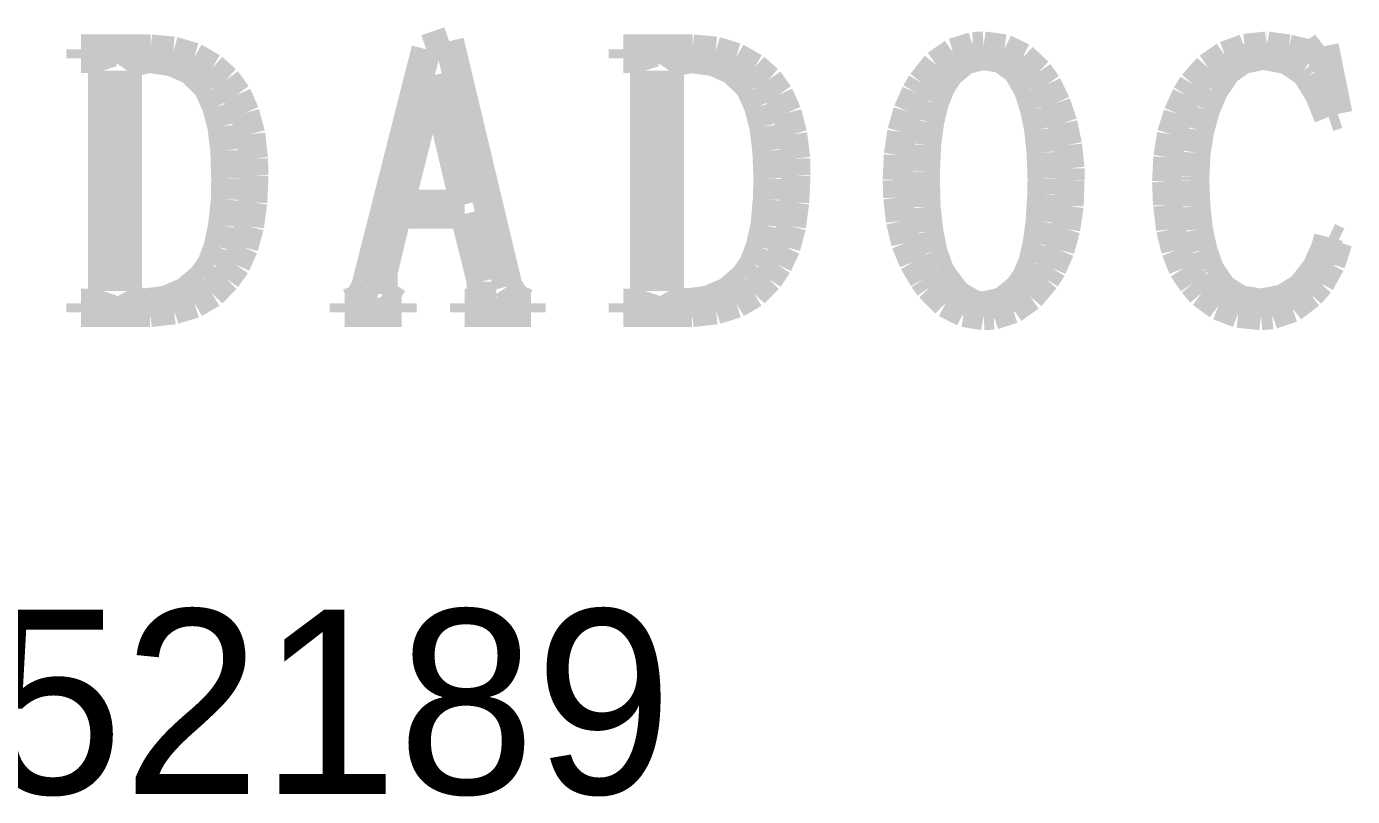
# Model space of a CAD drawing. Extents: x -61 to 349, y -42 to 245.
# Drawn here: x 323.049 to 327.613, y -33.718 to -31.066 of the extents above; entities that cross this region are included whole.
import ezdxf

# ---------------------------------------------------------------- set-up
doc = ezdxf.new("R2010")
doc.units = 0
doc.layers.add('BOARD_GEOMETRY_DIMENSION', color=2, linetype='CONTINUOUS')
doc.layers.add('BOARD_GEOMETRY_SILKSCREEN_TOP', color=1, linetype='CONTINUOUS')

msp = doc.modelspace()

# ---------------------------------------------------------------- linework, layer by layer
at = {"layer": 'BOARD_GEOMETRY_DIMENSION', "const_width": 0.1016}
for points in [[(324.424802, -31.14421), (324.50405, -31.116778)], [(324.50405, -31.116778), (324.705726, -31.961328)], [(323.236844, -31.14421), (323.476366, -31.14421)], [(323.236844, -31.175706), (323.236844, -31.14421)], [(323.269102, -31.175706), (323.236844, -31.175706)], [(323.301614, -31.18612), (323.269102, -31.175706)], [(323.47154, -31.175706), (323.4182, -31.18612)], [(323.549264, -31.18612), (323.47154, -31.175706)], [(323.476366, -31.14421), (323.554344, -31.151322)], [(323.554344, -31.151322), (323.626226, -31.172404)], [(323.626226, -31.172404), (323.68871, -31.208726)], [(324.217538, -31.961328), (324.424802, -31.14421)], [(325.103744, -31.14421), (325.341742, -31.14421)], [(325.103744, -31.175706), (325.103744, -31.14421)], [(325.134732, -31.175706), (325.103744, -31.175706)], [(325.167244, -31.18612), (325.134732, -31.175706)], [(325.336662, -31.175706), (325.28383, -31.18612)], [(325.41464, -31.18612), (325.336662, -31.175706)], [(325.341742, -31.14421), (325.421244, -31.151322)], [(325.421244, -31.151322), (325.491602, -31.172404)], [(325.491602, -31.172404), (325.55434, -31.208726)], [(326.180704, -31.198312), (326.239124, -31.15691)], [(326.239124, -31.15691), (326.306942, -31.135828)], [(326.343264, -31.164784), (326.278748, -31.180278)], [(326.306942, -31.135828), (326.343264, -31.133796)], [(326.343264, -31.133796), (326.415146, -31.143194)], [(326.404732, -31.175706), (326.343264, -31.164784)], [(326.458834, -31.214822), (326.404732, -31.175706)], [(326.415146, -31.143194), (326.47763, -31.17342)], [(326.47763, -31.17342), (326.531732, -31.22422)], [(327.115932, -31.20771), (327.17486, -31.167324)], [(327.17486, -31.167324), (327.242932, -31.142178)], [(327.30313, -31.164784), (327.235312, -31.1785)], [(327.242932, -31.142178), (327.317608, -31.133796)], [(327.310242, -31.164784), (327.30313, -31.164784)], [(327.386442, -31.179516), (327.310242, -31.164784)], [(327.317608, -31.133796), (327.318624, -31.133796)], [(327.318624, -31.133796), (327.392538, -31.14421)], [(327.392538, -31.14421), (327.457054, -31.159704)], [(327.457054, -31.159704), (327.48855, -31.154624)], [(327.48855, -31.154624), (327.51522, -31.133796)], [(327.51522, -31.133796), (327.56221, -31.367222)], [(323.312028, -31.218124), (323.301614, -31.18612)], [(323.312028, -31.976822), (323.312028, -31.218124)], [(323.4182, -31.18612), (323.396102, -31.218124)], [(323.396102, -31.218124), (323.396102, -31.976822)], [(323.61505, -31.215584), (323.549264, -31.18612)], [(323.666866, -31.265876), (323.61505, -31.215584)], [(323.68871, -31.208726), (323.7357, -31.250382)], [(325.177404, -31.218124), (325.167244, -31.18612)], [(325.177404, -31.976822), (325.177404, -31.218124)], [(325.28383, -31.18612), (325.261732, -31.218124)], [(325.261732, -31.218124), (325.261732, -31.976822)], [(325.480426, -31.215584), (325.41464, -31.18612)], [(325.532242, -31.265876), (325.480426, -31.215584)], [(325.55434, -31.208726), (325.602346, -31.250382)], [(326.13092, -31.260796), (326.180704, -31.198312)], [(326.278748, -31.180278), (326.22363, -31.227522)], [(326.497442, -31.281624), (326.458834, -31.214822)], [(327.064624, -31.265876), (327.115932, -31.20771)], [(327.179432, -31.218124), (327.13422, -31.284926)], [(327.235312, -31.1785), (327.179432, -31.218124)], [(327.445624, -31.218124), (327.386442, -31.179516)], [(327.462134, -31.23692), (327.445624, -31.218124)], [(323.679312, -31.284926), (323.666866, -31.265876)], [(323.7357, -31.250382), (323.773038, -31.301182)], [(324.44563, -31.233618), (324.334124, -31.67888)], [(324.451726, -31.233618), (324.44563, -31.233618)], [(324.557136, -31.67888), (324.451726, -31.233618)], [(325.544942, -31.284926), (325.532242, -31.265876)], [(325.602346, -31.250382), (325.638414, -31.301182)], [(326.111108, -31.294324), (326.13092, -31.260796)], [(326.22363, -31.227522), (326.195436, -31.27121)], [(326.531732, -31.22422), (326.560942, -31.265876)], [(326.560942, -31.265876), (326.59193, -31.330392)], [(327.041764, -31.302706), (327.064624, -31.265876)], [(327.499726, -31.299404), (327.462134, -31.23692)], [(323.704204, -31.340806), (323.679312, -31.284926)], [(323.773038, -31.301182), (323.800216, -31.36392)], [(325.569834, -31.340806), (325.544942, -31.284926)], [(325.638414, -31.301182), (325.666608, -31.36392)], [(326.082914, -31.358586), (326.111108, -31.294324)], [(326.195436, -31.27121), (326.17283, -31.327598)], [(326.49922, -31.285688), (326.497442, -31.281624)], [(326.519032, -31.348426), (326.49922, -31.285688)], [(327.012554, -31.367222), (327.041764, -31.302706)], [(327.133204, -31.286704), (327.106534, -31.35122)], [(327.13422, -31.284926), (327.133204, -31.286704)], [(327.530968, -31.377382), (327.499726, -31.299404)], [(323.722238, -31.409894), (323.704204, -31.340806)], [(325.587614, -31.409894), (325.569834, -31.340806)], [(326.06234, -31.429706), (326.082914, -31.358586)], [(326.17283, -31.327598), (326.156828, -31.394908)], [(326.533764, -31.420308), (326.519032, -31.348426)], [(326.59193, -31.330392), (326.615806, -31.399226)], [(327.106534, -31.35122), (327.086468, -31.423102)], [(323.800216, -31.36392), (323.820028, -31.436818)], [(325.666608, -31.36392), (325.685404, -31.436818)], [(326.156828, -31.394908), (326.146414, -31.47441)], [(326.615806, -31.399226), (326.631554, -31.47441)], [(326.99071, -31.43758), (327.012554, -31.367222)], [(327.56221, -31.367222), (327.530968, -31.377382)], [(323.732652, -31.493206), (323.722238, -31.409894)], [(323.820028, -31.436818), (323.829426, -31.520892)], [(325.598028, -31.493206), (325.587614, -31.409894)], [(325.685404, -31.436818), (325.695818, -31.520892)], [(326.050656, -31.5087), (326.06234, -31.429706)], [(326.542146, -31.500318), (326.533764, -31.420308)], [(326.978264, -31.515812), (326.99071, -31.43758)], [(327.086468, -31.423102), (327.074022, -31.500318)], [(323.7357, -31.589726), (323.732652, -31.493206)], [(325.602346, -31.589726), (325.598028, -31.493206)], [(326.146414, -31.47441), (326.14235, -31.565596)], [(326.631554, -31.47441), (326.639936, -31.55442)], [(323.829426, -31.520892), (323.831204, -31.579312)], [(325.695818, -31.520892), (325.696834, -31.579312)], [(326.046846, -31.594806), (326.050656, -31.5087)], [(326.545448, -31.589726), (326.542146, -31.500318)], [(326.973946, -31.600394), (326.978264, -31.515812)], [(327.074022, -31.500318), (327.069704, -31.583376)], [(323.831204, -31.579312), (323.82714, -31.672022)], [(325.696834, -31.579312), (325.692516, -31.672022)], [(326.14235, -31.565596), (326.14235, -31.589726)], [(326.639936, -31.55442), (326.639936, -31.594806)], [(327.069704, -31.583376), (327.069704, -31.594806)], [(323.73443, -31.661608), (323.7357, -31.589726)], [(325.599806, -31.661608), (325.602346, -31.589726)], [(326.048624, -31.655512), (326.046846, -31.594806)], [(326.14235, -31.589726), (326.144636, -31.687516)], [(326.544432, -31.643828), (326.545448, -31.589726)], [(326.639936, -31.594806), (326.637142, -31.683706)], [(326.977248, -31.680404), (326.973946, -31.600394)], [(327.069704, -31.594806), (327.073006, -31.684722)], [(323.725032, -31.751016), (323.73443, -31.661608)], [(323.82714, -31.672022), (323.81571, -31.754318)], [(325.591932, -31.751016), (325.599806, -31.661608)], [(325.692516, -31.672022), (325.68134, -31.754318)], [(326.058022, -31.736284), (326.048624, -31.655512)], [(326.538844, -31.737808), (326.544432, -31.643828)], [(324.32371, -31.711392), (324.275704, -31.913322)], [(324.557136, -31.711392), (324.32371, -31.711392)], [(324.334124, -31.67888), (324.557136, -31.67888)], [(324.615302, -31.944818), (324.557136, -31.711392)], [(326.144636, -31.687516), (326.154034, -31.772098)], [(326.637142, -31.683706), (326.625204, -31.763716)], [(326.987662, -31.763716), (326.977248, -31.680404)], [(327.073006, -31.684722), (327.081642, -31.764478)], [(323.709538, -31.8262), (323.725032, -31.751016)], [(323.81571, -31.754318), (323.796152, -31.8262)], [(325.574914, -31.8262), (325.591932, -31.751016)], [(325.68134, -31.754318), (325.662544, -31.8262)], [(326.075802, -31.810706), (326.058022, -31.736284)], [(326.52843, -31.815278), (326.538844, -31.737808)], [(326.625204, -31.763716), (326.605646, -31.835598)], [(327.005442, -31.836614), (326.987662, -31.763716)], [(327.081642, -31.764478), (327.097136, -31.836614)], [(326.102726, -31.875984), (326.075802, -31.810706)], [(326.154034, -31.772098), (326.168258, -31.84271)], [(326.512936, -31.880302), (326.52843, -31.815278)], [(327.52157, -31.827978), (327.530968, -31.79191)], [(327.530968, -31.79191), (327.56221, -31.807404)], [(327.56221, -31.807404), (327.537318, -31.883096)], [(323.686932, -31.885382), (323.709538, -31.8262)], [(323.796152, -31.8262), (323.769228, -31.886398)], [(325.552054, -31.885382), (325.574914, -31.8262)], [(325.662544, -31.8262), (325.63435, -31.886398)], [(326.168258, -31.84271), (326.18807, -31.900876)], [(326.605646, -31.835598), (326.578468, -31.897828)], [(327.030334, -31.899098), (327.005442, -31.836614)], [(327.097136, -31.836614), (327.118726, -31.899098)], [(327.490328, -31.897828), (327.52157, -31.827978)], [(323.656452, -31.929324), (323.686932, -31.885382)], [(323.769228, -31.886398), (323.7357, -31.934404)], [(325.521828, -31.929324), (325.552054, -31.885382)], [(325.63435, -31.886398), (325.602346, -31.934404)], [(326.137016, -31.934404), (326.102726, -31.875984)], [(326.18807, -31.900876), (326.200516, -31.923482)], [(326.492108, -31.929324), (326.512936, -31.880302)], [(326.578468, -31.897828), (326.555608, -31.934404)], [(327.064624, -31.949898), (327.030334, -31.899098)], [(327.118726, -31.899098), (327.123044, -31.908496)], [(327.445624, -31.955994), (327.490328, -31.897828)], [(327.537318, -31.883096), (327.500742, -31.948882)], [(323.597016, -31.980124), (323.65442, -31.931102)], [(323.65442, -31.931102), (323.656452, -31.929324)], [(323.7357, -31.934404), (323.686932, -31.984188)], [(324.275704, -31.913322), (324.275704, -31.986982)], [(324.615302, -32.002984), (324.615302, -31.944818)], [(325.462646, -31.980124), (325.52005, -31.931102)], [(325.52005, -31.931102), (325.521828, -31.929324)], [(325.602346, -31.934404), (325.55307, -31.984188)], [(326.157844, -31.963614), (326.137016, -31.934404)], [(326.200516, -31.923482), (326.250554, -31.990284)], [(326.46493, -31.968694), (326.492108, -31.929324)], [(326.555608, -31.934404), (326.503538, -31.99638)], [(327.093834, -31.984188), (327.064624, -31.949898)], [(327.123044, -31.908496), (327.165716, -31.96971)], [(327.500742, -31.948882), (327.467468, -31.986982)], [(323.301614, -32.008318), (323.312028, -31.976822)], [(323.396102, -31.976822), (323.412866, -32.008318)], [(323.530468, -32.00908), (323.597016, -31.980124)], [(323.686932, -31.984188), (323.627242, -32.019494)], [(324.19671, -32.002984), (324.217538, -31.961328)], [(324.275704, -31.986982), (324.32371, -32.019494)], [(324.705726, -31.961328), (324.732904, -32.002984)], [(325.167244, -32.008318), (325.177404, -31.976822)], [(325.261732, -31.976822), (325.278242, -32.008318)], [(325.395844, -32.00908), (325.462646, -31.980124)], [(325.55307, -31.984188), (325.492618, -32.019494)], [(326.213216, -32.018478), (326.157844, -31.963614)], [(326.250554, -31.990284), (326.30872, -32.024828)], [(326.40905, -32.014414), (326.46493, -31.968694)], [(326.503538, -31.99638), (326.444102, -32.03829)], [(327.152, -32.027114), (327.093834, -31.984188)], [(327.165716, -31.96971), (327.224136, -32.007302)], [(327.372726, -32.005778), (327.434448, -31.967424)], [(327.467468, -31.986982), (327.405238, -32.034226)], [(327.434448, -31.967424), (327.445624, -31.955994)], [(323.236844, -32.019494), (323.269102, -32.019494)], [(323.236844, -32.050482), (323.236844, -32.019494)], [(323.269102, -32.019494), (323.301614, -32.008318)], [(323.412866, -32.008318), (323.454522, -32.019494)], [(323.454522, -32.019494), (323.530468, -32.00908)], [(323.55663, -32.041084), (323.474334, -32.050482)], [(323.627242, -32.019494), (323.55663, -32.041084)], [(324.143624, -32.050482), (324.143624, -32.019494)], [(324.143624, -32.019494), (324.159118, -32.019494)], [(324.159118, -32.019494), (324.19671, -32.002984)], [(324.32371, -32.019494), (324.340728, -32.019494)], [(324.340728, -32.019494), (324.340728, -32.050482)], [(324.557136, -32.050482), (324.557136, -32.019494)], [(324.557136, -32.019494), (324.578726, -32.019494)], [(324.578726, -32.019494), (324.615302, -32.002984)], [(324.732904, -32.002984), (324.769226, -32.019494)], [(324.769226, -32.019494), (324.785228, -32.019494)], [(324.785228, -32.019494), (324.785228, -32.050482)], [(325.103744, -32.019494), (325.134732, -32.019494)], [(325.103744, -32.050482), (325.103744, -32.019494)], [(325.134732, -32.019494), (325.167244, -32.008318)], [(325.278242, -32.008318), (325.320152, -32.019494)], [(325.320152, -32.019494), (325.395844, -32.00908)], [(325.422006, -32.041084), (325.33971, -32.050482)], [(325.492618, -32.019494), (325.422006, -32.041084)], [(326.275446, -32.050482), (326.213216, -32.018478)], [(326.30872, -32.024828), (326.343264, -32.029908)], [(326.343264, -32.029908), (326.40905, -32.014414)], [(326.444102, -32.03829), (326.377554, -32.059118)], [(327.219818, -32.053022), (327.152, -32.027114)], [(327.224136, -32.007302), (327.297034, -32.019494)], [(327.297034, -32.019494), (327.29805, -32.019494)], [(327.29805, -32.019494), (327.372726, -32.005778)], [(327.405238, -32.034226), (327.336404, -32.058102)], [(323.474334, -32.050482), (323.236844, -32.050482)], [(324.340728, -32.050482), (324.143624, -32.050482)], [(324.785228, -32.050482), (324.557136, -32.050482)], [(325.33971, -32.050482), (325.103744, -32.050482)], [(326.343264, -32.061404), (326.275446, -32.050482)], [(326.377554, -32.059118), (326.343264, -32.061404)], [(327.29805, -32.061404), (327.219818, -32.053022)], [(327.336404, -32.058102), (327.29805, -32.061404)]]:
    msp.add_lwpolyline(points, dxfattribs=at)
at = {"layer": 'BOARD_GEOMETRY_SILKSCREEN_TOP', "const_width": 0.1016}
for points in [[(324.424802, -31.14421), (324.50405, -31.116778)], [(324.50405, -31.116778), (324.705726, -31.961328)], [(323.236844, -31.175706), (323.236844, -31.14421)], [(323.236844, -31.14421), (323.476366, -31.14421)], [(323.269102, -31.175706), (323.236844, -31.175706)], [(323.301614, -31.18612), (323.269102, -31.175706)], [(323.47154, -31.175706), (323.4182, -31.18612)], [(323.549264, -31.18612), (323.47154, -31.175706)], [(323.476366, -31.14421), (323.554344, -31.151322)], [(323.554344, -31.151322), (323.626226, -31.172404)], [(323.626226, -31.172404), (323.68871, -31.208726)], [(324.217538, -31.961328), (324.424802, -31.14421)], [(325.103744, -31.175706), (325.103744, -31.14421)], [(325.103744, -31.14421), (325.341742, -31.14421)], [(325.134732, -31.175706), (325.103744, -31.175706)], [(325.167244, -31.18612), (325.134732, -31.175706)], [(325.336662, -31.175706), (325.28383, -31.18612)], [(325.41464, -31.18612), (325.336662, -31.175706)], [(325.341742, -31.14421), (325.421244, -31.151322)], [(325.421244, -31.151322), (325.491602, -31.172404)], [(325.491602, -31.172404), (325.55434, -31.208726)], [(326.180704, -31.198312), (326.239124, -31.15691)], [(326.239124, -31.15691), (326.306942, -31.135828)], [(326.343264, -31.164784), (326.278748, -31.180278)], [(326.306942, -31.135828), (326.343264, -31.133796)], [(326.343264, -31.133796), (326.415146, -31.143194)], [(326.404732, -31.175706), (326.343264, -31.164784)], [(326.458834, -31.214822), (326.404732, -31.175706)], [(326.415146, -31.143194), (326.47763, -31.17342)], [(326.47763, -31.17342), (326.531732, -31.22422)], [(327.115932, -31.20771), (327.17486, -31.167324)], [(327.17486, -31.167324), (327.242932, -31.142178)], [(327.30313, -31.164784), (327.235312, -31.1785)], [(327.242932, -31.142178), (327.317608, -31.133796)], [(327.310242, -31.164784), (327.30313, -31.164784)], [(327.386442, -31.179516), (327.310242, -31.164784)], [(327.317608, -31.133796), (327.318624, -31.133796)], [(327.318624, -31.133796), (327.392538, -31.14421)], [(327.392538, -31.14421), (327.457054, -31.159704)], [(327.457054, -31.159704), (327.48855, -31.154624)], [(327.48855, -31.154624), (327.51522, -31.133796)], [(327.51522, -31.133796), (327.56221, -31.367222)], [(323.312028, -31.218124), (323.301614, -31.18612)], [(323.312028, -31.976822), (323.312028, -31.218124)], [(323.4182, -31.18612), (323.396102, -31.218124)], [(323.396102, -31.218124), (323.396102, -31.976822)], [(323.61505, -31.215584), (323.549264, -31.18612)], [(323.666866, -31.265876), (323.61505, -31.215584)], [(323.68871, -31.208726), (323.7357, -31.250382)], [(325.177404, -31.218124), (325.167244, -31.18612)], [(325.177404, -31.976822), (325.177404, -31.218124)], [(325.28383, -31.18612), (325.261732, -31.218124)], [(325.261732, -31.218124), (325.261732, -31.976822)], [(325.480426, -31.215584), (325.41464, -31.18612)], [(325.532242, -31.265876), (325.480426, -31.215584)], [(325.55434, -31.208726), (325.602346, -31.250382)], [(326.13092, -31.260796), (326.180704, -31.198312)], [(326.278748, -31.180278), (326.22363, -31.227522)], [(326.497442, -31.281624), (326.458834, -31.214822)], [(327.064624, -31.265876), (327.115932, -31.20771)], [(327.179432, -31.218124), (327.13422, -31.284926)], [(327.235312, -31.1785), (327.179432, -31.218124)], [(327.445624, -31.218124), (327.386442, -31.179516)], [(327.462134, -31.23692), (327.445624, -31.218124)], [(323.679312, -31.284926), (323.666866, -31.265876)], [(323.7357, -31.250382), (323.773038, -31.301182)], [(324.44563, -31.233618), (324.334124, -31.67888)], [(324.451726, -31.233618), (324.44563, -31.233618)], [(324.557136, -31.67888), (324.451726, -31.233618)], [(325.544942, -31.284926), (325.532242, -31.265876)], [(325.602346, -31.250382), (325.638414, -31.301182)], [(326.111108, -31.294324), (326.13092, -31.260796)], [(326.22363, -31.227522), (326.195436, -31.27121)], [(326.531732, -31.22422), (326.560942, -31.265876)], [(326.560942, -31.265876), (326.59193, -31.330392)], [(327.041764, -31.302706), (327.064624, -31.265876)], [(327.499726, -31.299404), (327.462134, -31.23692)], [(323.704204, -31.340806), (323.679312, -31.284926)], [(323.773038, -31.301182), (323.800216, -31.36392)], [(325.569834, -31.340806), (325.544942, -31.284926)], [(325.638414, -31.301182), (325.666608, -31.36392)], [(326.082914, -31.358586), (326.111108, -31.294324)], [(326.195436, -31.27121), (326.17283, -31.327598)], [(326.49922, -31.285688), (326.497442, -31.281624)], [(326.519032, -31.348426), (326.49922, -31.285688)], [(327.012554, -31.367222), (327.041764, -31.302706)], [(327.133204, -31.286704), (327.106534, -31.35122)], [(327.13422, -31.284926), (327.133204, -31.286704)], [(327.530968, -31.377382), (327.499726, -31.299404)], [(323.722238, -31.409894), (323.704204, -31.340806)], [(325.587614, -31.409894), (325.569834, -31.340806)], [(326.06234, -31.429706), (326.082914, -31.358586)], [(326.17283, -31.327598), (326.156828, -31.394908)], [(326.533764, -31.420308), (326.519032, -31.348426)], [(326.59193, -31.330392), (326.615806, -31.399226)], [(327.106534, -31.35122), (327.086468, -31.423102)], [(323.800216, -31.36392), (323.820028, -31.436818)], [(325.666608, -31.36392), (325.685404, -31.436818)], [(326.156828, -31.394908), (326.146414, -31.47441)], [(326.615806, -31.399226), (326.631554, -31.47441)], [(326.99071, -31.43758), (327.012554, -31.367222)], [(327.56221, -31.367222), (327.530968, -31.377382)], [(323.732652, -31.493206), (323.722238, -31.409894)], [(323.820028, -31.436818), (323.829426, -31.520892)], [(325.598028, -31.493206), (325.587614, -31.409894)], [(325.685404, -31.436818), (325.695818, -31.520892)], [(326.050656, -31.5087), (326.06234, -31.429706)], [(326.542146, -31.500318), (326.533764, -31.420308)], [(326.978264, -31.515812), (326.99071, -31.43758)], [(327.086468, -31.423102), (327.074022, -31.500318)], [(323.7357, -31.589726), (323.732652, -31.493206)], [(325.602346, -31.589726), (325.598028, -31.493206)], [(326.146414, -31.47441), (326.14235, -31.565596)], [(326.631554, -31.47441), (326.639936, -31.55442)], [(323.829426, -31.520892), (323.831204, -31.579312)], [(325.695818, -31.520892), (325.696834, -31.579312)], [(326.046846, -31.594806), (326.050656, -31.5087)], [(326.545448, -31.589726), (326.542146, -31.500318)], [(326.973946, -31.600394), (326.978264, -31.515812)], [(327.074022, -31.500318), (327.069704, -31.583376)], [(323.831204, -31.579312), (323.82714, -31.672022)], [(325.696834, -31.579312), (325.692516, -31.672022)], [(326.14235, -31.565596), (326.14235, -31.589726)], [(326.639936, -31.55442), (326.639936, -31.594806)], [(327.069704, -31.583376), (327.069704, -31.594806)], [(323.73443, -31.661608), (323.7357, -31.589726)], [(325.599806, -31.661608), (325.602346, -31.589726)], [(326.048624, -31.655512), (326.046846, -31.594806)], [(326.14235, -31.589726), (326.144636, -31.687516)], [(326.544432, -31.643828), (326.545448, -31.589726)], [(326.639936, -31.594806), (326.637142, -31.683706)], [(326.977248, -31.680404), (326.973946, -31.600394)], [(327.069704, -31.594806), (327.073006, -31.684722)], [(323.725032, -31.751016), (323.73443, -31.661608)], [(323.82714, -31.672022), (323.81571, -31.754318)], [(325.591932, -31.751016), (325.599806, -31.661608)], [(325.692516, -31.672022), (325.68134, -31.754318)], [(326.058022, -31.736284), (326.048624, -31.655512)], [(326.538844, -31.737808), (326.544432, -31.643828)], [(324.32371, -31.711392), (324.275704, -31.913322)], [(324.557136, -31.711392), (324.32371, -31.711392)], [(324.334124, -31.67888), (324.557136, -31.67888)], [(324.615302, -31.944818), (324.557136, -31.711392)], [(326.144636, -31.687516), (326.154034, -31.772098)], [(326.637142, -31.683706), (326.625204, -31.763716)], [(326.987662, -31.763716), (326.977248, -31.680404)], [(327.073006, -31.684722), (327.081642, -31.764478)], [(323.709538, -31.8262), (323.725032, -31.751016)], [(323.81571, -31.754318), (323.796152, -31.8262)], [(325.574914, -31.8262), (325.591932, -31.751016)], [(325.68134, -31.754318), (325.662544, -31.8262)], [(326.075802, -31.810706), (326.058022, -31.736284)], [(326.52843, -31.815278), (326.538844, -31.737808)], [(326.625204, -31.763716), (326.605646, -31.835598)], [(327.005442, -31.836614), (326.987662, -31.763716)], [(327.081642, -31.764478), (327.097136, -31.836614)], [(326.102726, -31.875984), (326.075802, -31.810706)], [(326.154034, -31.772098), (326.168258, -31.84271)], [(326.512936, -31.880302), (326.52843, -31.815278)], [(327.52157, -31.827978), (327.530968, -31.79191)], [(327.530968, -31.79191), (327.56221, -31.807404)], [(327.56221, -31.807404), (327.537318, -31.883096)], [(323.686932, -31.885382), (323.709538, -31.8262)], [(323.796152, -31.8262), (323.769228, -31.886398)], [(325.552054, -31.885382), (325.574914, -31.8262)], [(325.662544, -31.8262), (325.63435, -31.886398)], [(326.168258, -31.84271), (326.18807, -31.900876)], [(326.605646, -31.835598), (326.578468, -31.897828)], [(327.030334, -31.899098), (327.005442, -31.836614)], [(327.097136, -31.836614), (327.118726, -31.899098)], [(327.490328, -31.897828), (327.52157, -31.827978)], [(323.656452, -31.929324), (323.686932, -31.885382)], [(323.769228, -31.886398), (323.7357, -31.934404)], [(325.521828, -31.929324), (325.552054, -31.885382)], [(325.63435, -31.886398), (325.602346, -31.934404)], [(326.137016, -31.934404), (326.102726, -31.875984)], [(326.18807, -31.900876), (326.200516, -31.923482)], [(326.492108, -31.929324), (326.512936, -31.880302)], [(326.578468, -31.897828), (326.555608, -31.934404)], [(327.064624, -31.949898), (327.030334, -31.899098)], [(327.118726, -31.899098), (327.123044, -31.908496)], [(327.445624, -31.955994), (327.490328, -31.897828)], [(327.537318, -31.883096), (327.500742, -31.948882)], [(323.597016, -31.980124), (323.65442, -31.931102)], [(323.65442, -31.931102), (323.656452, -31.929324)], [(323.7357, -31.934404), (323.686932, -31.984188)], [(324.275704, -31.913322), (324.275704, -31.986982)], [(324.615302, -32.002984), (324.615302, -31.944818)], [(325.462646, -31.980124), (325.52005, -31.931102)], [(325.52005, -31.931102), (325.521828, -31.929324)], [(325.602346, -31.934404), (325.55307, -31.984188)], [(326.157844, -31.963614), (326.137016, -31.934404)], [(326.200516, -31.923482), (326.250554, -31.990284)], [(326.46493, -31.968694), (326.492108, -31.929324)], [(326.555608, -31.934404), (326.503538, -31.99638)], [(327.093834, -31.984188), (327.064624, -31.949898)], [(327.123044, -31.908496), (327.165716, -31.96971)], [(327.500742, -31.948882), (327.467468, -31.986982)], [(323.301614, -32.008318), (323.312028, -31.976822)], [(323.396102, -31.976822), (323.412866, -32.008318)], [(323.530468, -32.00908), (323.597016, -31.980124)], [(323.686932, -31.984188), (323.627242, -32.019494)], [(324.19671, -32.002984), (324.217538, -31.961328)], [(324.275704, -31.986982), (324.32371, -32.019494)], [(324.705726, -31.961328), (324.732904, -32.002984)], [(325.167244, -32.008318), (325.177404, -31.976822)], [(325.261732, -31.976822), (325.278242, -32.008318)], [(325.395844, -32.00908), (325.462646, -31.980124)], [(325.55307, -31.984188), (325.492618, -32.019494)], [(326.213216, -32.018478), (326.157844, -31.963614)], [(326.250554, -31.990284), (326.30872, -32.024828)], [(326.40905, -32.014414), (326.46493, -31.968694)], [(326.503538, -31.99638), (326.444102, -32.03829)], [(327.152, -32.027114), (327.093834, -31.984188)], [(327.165716, -31.96971), (327.224136, -32.007302)], [(327.372726, -32.005778), (327.434448, -31.967424)], [(327.467468, -31.986982), (327.405238, -32.034226)], [(327.434448, -31.967424), (327.445624, -31.955994)], [(323.236844, -32.050482), (323.236844, -32.019494)], [(323.236844, -32.019494), (323.269102, -32.019494)], [(323.269102, -32.019494), (323.301614, -32.008318)], [(323.412866, -32.008318), (323.454522, -32.019494)], [(323.454522, -32.019494), (323.530468, -32.00908)], [(323.55663, -32.041084), (323.474334, -32.050482)], [(323.627242, -32.019494), (323.55663, -32.041084)], [(324.143624, -32.019494), (324.159118, -32.019494)], [(324.143624, -32.050482), (324.143624, -32.019494)], [(324.159118, -32.019494), (324.19671, -32.002984)], [(324.32371, -32.019494), (324.340728, -32.019494)], [(324.340728, -32.019494), (324.340728, -32.050482)], [(324.557136, -32.019494), (324.578726, -32.019494)], [(324.557136, -32.050482), (324.557136, -32.019494)], [(324.578726, -32.019494), (324.615302, -32.002984)], [(324.732904, -32.002984), (324.769226, -32.019494)], [(324.769226, -32.019494), (324.785228, -32.019494)], [(324.785228, -32.019494), (324.785228, -32.050482)], [(325.103744, -32.050482), (325.103744, -32.019494)], [(325.103744, -32.019494), (325.134732, -32.019494)], [(325.134732, -32.019494), (325.167244, -32.008318)], [(325.278242, -32.008318), (325.320152, -32.019494)], [(325.320152, -32.019494), (325.395844, -32.00908)], [(325.422006, -32.041084), (325.33971, -32.050482)], [(325.492618, -32.019494), (325.422006, -32.041084)], [(326.275446, -32.050482), (326.213216, -32.018478)], [(326.30872, -32.024828), (326.343264, -32.029908)], [(326.343264, -32.029908), (326.40905, -32.014414)], [(326.444102, -32.03829), (326.377554, -32.059118)], [(327.219818, -32.053022), (327.152, -32.027114)], [(327.224136, -32.007302), (327.297034, -32.019494)], [(327.297034, -32.019494), (327.29805, -32.019494)], [(327.29805, -32.019494), (327.372726, -32.005778)], [(327.405238, -32.034226), (327.336404, -32.058102)], [(323.474334, -32.050482), (323.236844, -32.050482)], [(324.340728, -32.050482), (324.143624, -32.050482)], [(324.785228, -32.050482), (324.557136, -32.050482)], [(325.33971, -32.050482), (325.103744, -32.050482)], [(326.343264, -32.061404), (326.275446, -32.050482)], [(326.377554, -32.059118), (326.343264, -32.061404)], [(327.29805, -32.061404), (327.219818, -32.053022)], [(327.336404, -32.058102), (327.29805, -32.061404)]]:
    msp.add_lwpolyline(points, dxfattribs=at)

# ---------------------------------------------------------------- texts
at = {"layer": 'BOARD_GEOMETRY_DIMENSION', "width": 1.0004}
msp.add_text('86-755-88852189', height=0.635, dxfattribs=at).set_placement((318.56426, -33.709102))
at = {"layer": 'BOARD_GEOMETRY_SILKSCREEN_TOP', "width": 1.0004}
msp.add_text('86-755-88852189', height=0.635, dxfattribs=at).set_placement((318.56426, -33.709102))

doc.saveas('drawing.dxf')
